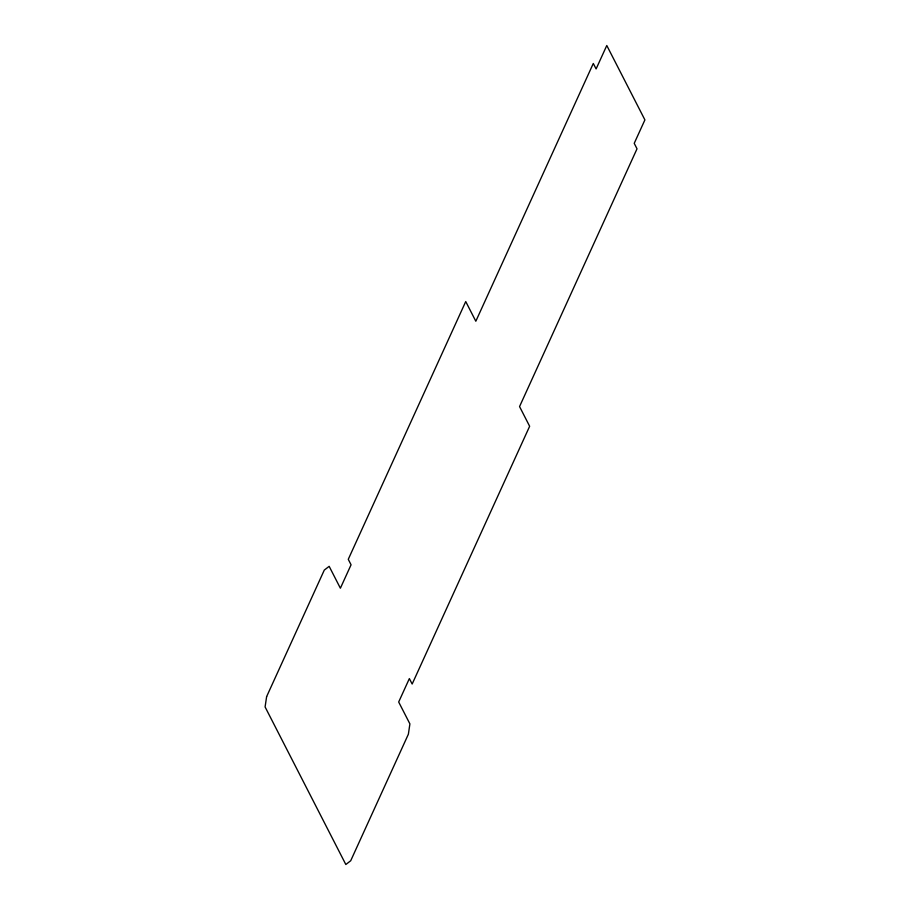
<?xml version="1.0" encoding="UTF-8"?>
<svg xmlns="http://www.w3.org/2000/svg" width="910" height="910" viewBox="0 0 910 910"><rect width="100%" height="100%" fill="white"/><g stroke="black" fill="none" stroke-linecap="round" stroke-linejoin="round"><path stroke-width="1.36" d="M266.619 696.628L265.094 706.945L345.823 864.5L350.703 860.758L408.374 734.211L409.898 723.894L398.682 702.008L409.363 678.576L412.162 684.047L529.643 426.278L519.553 406.577L637.023 148.808L634.224 143.336L644.906 119.904L606.788 45.5L596.107 68.933L593.297 63.461L475.828 321.241L465.738 301.54L348.268 559.32L351.067 564.791L340.385 588.224L329.17 566.338L324.29 570.081L266.619 696.628"/></g></svg>
